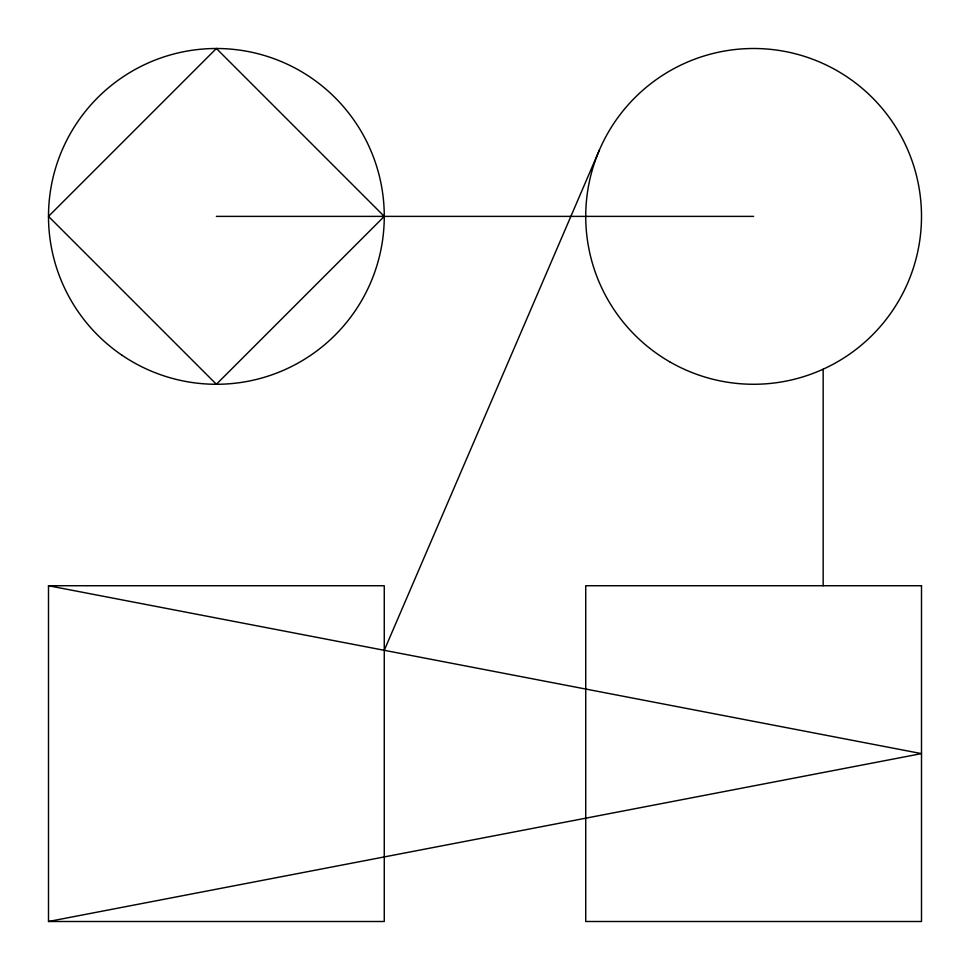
<?xml version="1.0" encoding="UTF-8"?>
<svg xmlns="http://www.w3.org/2000/svg" width="970" height="970" viewBox="0 0 970 970"><rect width="100%" height="100%" fill="white"/><g stroke="black" fill="none" stroke-linecap="round" stroke-linejoin="round"><path stroke-width="1.45" d="M384.265 650.3L599.387 150.059M48.5 921.5L921.5 753.617L48.5 585.734L48.5 921.5L384.265 921.5L384.265 585.734L48.5 585.734M216.383 216.383L753.617 216.383M823.166 369.182L823.166 585.734M216.383 48.5L48.5 216.383L216.383 384.265L384.265 216.383L216.383 48.5M921.5 585.734L585.734 585.734L585.734 921.5L921.5 921.5L921.5 585.734M669.676 361.774A167.883 167.883 0 0 0 921.5 216.383A167.883 167.883 0 0 0 669.676 70.992A167.883 167.883 0 0 0 669.676 361.774M122.281 355.42A167.883 167.883 0 0 0 383.841 228.362A167.883 167.883 0 0 0 143.026 65.378A167.883 167.883 0 0 0 122.281 355.42"/></g></svg>
